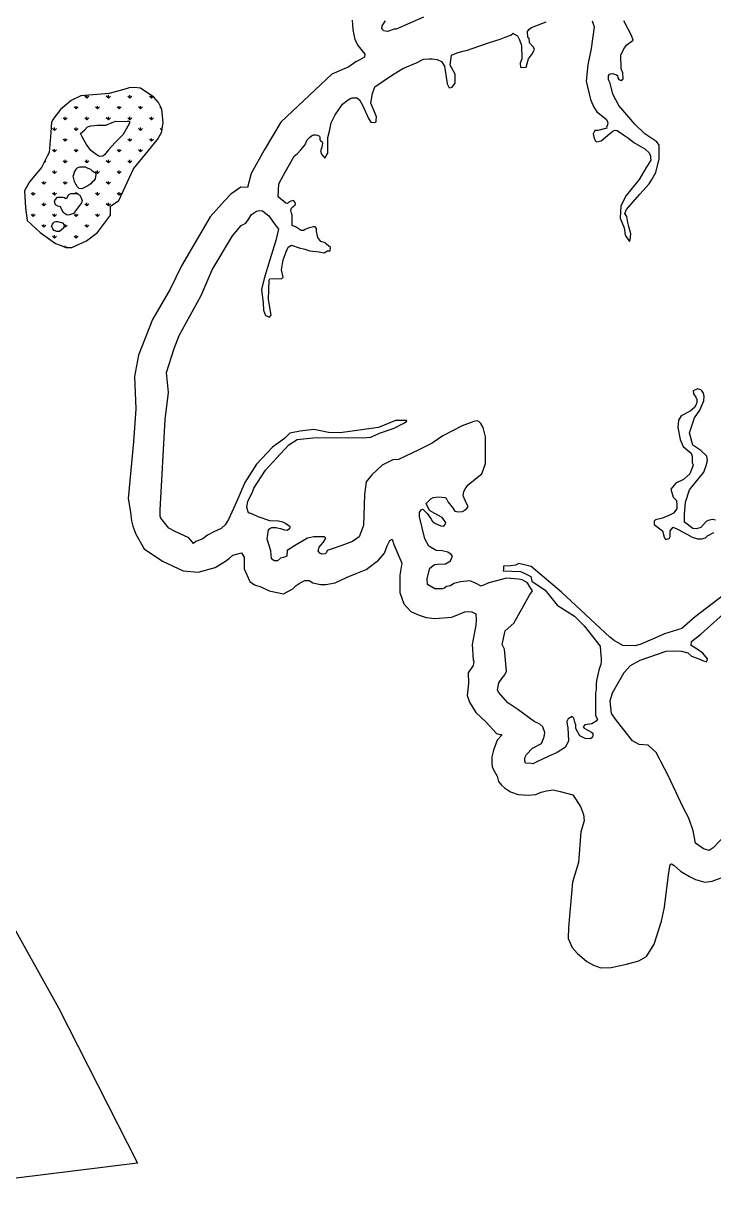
# Model space of a CAD drawing. Header units: metres. Extents: x 273377 to 358923, y 1974345 to 2116525.
# Drawn here: x 290340 to 291474, y 1994292 to 1996215 of the extents above; entities that cross this region are included whole.
import ezdxf

# ---------------------------------------------------------------- set-up
doc = ezdxf.new("R2010")
doc.units = ezdxf.units.M
doc.header["$MEASUREMENT"] = 0
for name, color, linetype in [('DISTRICT BOUNDRY', 86, 'Continuous'), ('MANGROOVE BUFFER ZONE', 120, 'Continuous'), ('MANGROOVES BUFFER ZONE', 120, 'Continuous')]:
    doc.layers.add(name, color=color, linetype=linetype)

msp = doc.modelspace()

# ---------------------------------------------------------------- hatches: boundary and pattern name
at = {"layer": 'MANGROOVE BUFFER ZONE'}
h = msp.add_hatch(dxfattribs=at)
h.set_pattern_fill('GRASS', color=256, scale=25)
h.paths.add_polyline_path([(290567.4, 1996073.5), (290562, 1996084.8), (290554.1, 1996093.3), (290532.2, 1996108.2), (290522.1, 1996109.1), (290513.6, 1996108.5), (290504.9, 1996106.2), (290481, 1996099.4), (290434.4, 1996095.5), (290418.2, 1996088.1), (290400.8, 1996073.3), (290390, 1996058.8), (290388.2, 1996056), (290386, 1996052.2), (290385, 1996035.2), (290382.4, 1996002.5), (290379, 1995996.3), (290369.4, 1995977.7), (290350.2, 1995954.4), (290341.9, 1995939.5), (290343.1, 1995911.8), (290346.1, 1995890.7), (290367.5, 1995871.3), (290392.7, 1995853.2), (290402.1, 1995849.6), (290409.8, 1995846.3), (290415, 1995846.3), (290419.5, 1995846.3), (290443.6, 1995857.2), (290461.9, 1995871.1), (290483.2, 1995899.4), (290482.9, 1995914.1), (290497, 1995923.9), (290521, 1995975.6), (290560.3, 1996024.1), (290567.1, 1996035.3), (290569.8, 1996051.1)])
h.paths.add_polyline_path([(290514.3, 1996053.7), (290514.5, 1996050.8), (290511.4, 1996046), (290503.7, 1996032.2), (290490.6, 1996018.7), (290479.5, 1996006.8), (290473.2, 1995998.7), (290470.5, 1995996.7), (290465.6, 1995996), (290461.4, 1995997.9), (290450.5, 1996006), (290443.6, 1996015.8), (290439.2, 1996023.4), (290436.5, 1996028.1), (290433.8, 1996033.9), (290441.1, 1996040), (290445, 1996044.4), (290450.7, 1996046.4), (290461.5, 1996047.4), (290475.6, 1996047.2), (290485.9, 1996051.6), (290492, 1996053.7), (290507.2, 1996053.3), (290510.9, 1996053.7)], flags=16)
h.paths.add_polyline_path([(290458.2, 1995969.1), (290459, 1995966.6), (290458.5, 1995962.7), (290457.6, 1995959), (290455.4, 1995956.1), (290452.9, 1995953.6), (290450.8, 1995951), (290445.7, 1995947.5), (290435.8, 1995943), (290431.5, 1995943.1), (290428, 1995946.4), (290425.9, 1995950.4), (290423.9, 1995955.1), (290421.7, 1995963.4), (290422.8, 1995966.1), (290423.9, 1995969.8), (290424.8, 1995972.2), (290426.8, 1995975.3), (290429.1, 1995977.9), (290432.9, 1995979.1), (290441.6, 1995979.2), (290445.9, 1995977), (290450.1, 1995975.1), (290452.9, 1995972.2)], flags=16)
h.paths.add_polyline_path([(290432.6, 1995932.5), (290434.5, 1995929.1), (290436.5, 1995923.7), (290435.6, 1995919.6), (290427.3, 1995908.6), (290422.1, 1995902.4), (290415.7, 1995900), (290411.8, 1995899.8), (290408.6, 1995901.8), (290405.4, 1995904.2), (290400.7, 1995913), (290396.6, 1995914.1), (290392.8, 1995916.8), (290391, 1995921.9), (290392.1, 1995924.8), (290396.1, 1995929.4), (290404.6, 1995929.4), (290407.6, 1995928.4), (290409.5, 1995926.7), (290411.6, 1995928.3), (290413.9, 1995932.9), (290418, 1995935), (290427.8, 1995935)], flags=16)
h.paths.add_polyline_path([(290404.3, 1995886.7), (290407.1, 1995883.5), (290406, 1995878), (290399.1, 1995872.7), (290394.9, 1995872.6), (290390.5, 1995874.3), (290388.3, 1995877.3), (290387, 1995880.1), (290385.9, 1995880.9), (290387.7, 1995884.7), (290389.1, 1995886.6), (290391.2, 1995888.4), (290393.2, 1995889.2), (290396.2, 1995889.3)], flags=16)

# ---------------------------------------------------------------- linework, layer by layer
at = {"layer": 'DISTRICT BOUNDRY'}
msp.add_polyline3d([(290281.6, 1994805.2, 0), (290397.5, 1994597.3, 0), (290527.6, 1994342.6, 0), (290123.7, 1994292.4, 0)], dxfattribs=at)
at = {"layer": 'MANGROOVES BUFFER ZONE', "flags": 128}
for points in [[(290880.3, 1996219.7), (290881.3, 1996204.6), (290882.7, 1996196), (290884.4, 1996188.3), (290890.2, 1996177.8), (290894.6, 1996172.2), (290901.1, 1996164), (290900.5, 1996159.3), (290892.5, 1996154.7), (290886.1, 1996151.4), (290874.4, 1996143.2), (290846.5, 1996131.1), (290828.7, 1996114.1), (290763.1, 1996052.4), (290735.4, 1996006.3), (290714.2, 1995967.8), (290707.9, 1995945.1), (290697.1, 1995945.4), (290680.5, 1995934.2), (290670.4, 1995923.1), (290646.8, 1995896.8), (290599.5, 1995816.1), (290581, 1995778.1), (290552.3, 1995728.2), (290529.2, 1995669.6), (290522.7, 1995634.4), (290524.9, 1995581.5), (290521, 1995527.2), (290512.3, 1995434), (290516.1, 1995411.7), (290517.4, 1995397.3), (290519.8, 1995388.6), (290524.9, 1995375.7), (290538.1, 1995351.7), (290568.3, 1995331), (290602.2, 1995315.5), (290626.9, 1995313), (290655.1, 1995321), (290672, 1995331.2), (290678.8, 1995336.3), (290684.3, 1995341), (290698.2, 1995345.1), (290702.9, 1995338), (290702.9, 1995318.8), (290712.2, 1995297.8), (290719.6, 1995292.1), (290729.8, 1995289.1), (290743.5, 1995282.3), (290767.1, 1995277.6), (290782.4, 1995285.8), (290788, 1995291.5), (290794.5, 1995295.8), (290802.3, 1995299.3), (290809.4, 1995299.3), (290815.5, 1995295.8), (290828, 1995293.1), (290836.6, 1995293.1), (290852, 1995295.6), (290871.7, 1995304.9), (290886.8, 1995310.8), (290903.3, 1995317.3), (290923.2, 1995332.9), (290933.1, 1995344.1), (290937.6, 1995356.5), (290942.1, 1995364.9), (290945.8, 1995367.5), (290948.8, 1995358.5), (290961.7, 1995328), (290958.3, 1995308.1), (290958.3, 1995279.6), (290965.3, 1995261.3), (290976.8, 1995248.8), (290990, 1995242.6), (291001.9, 1995238.7), (291015.8, 1995237.2), (291043.8, 1995239), (291065.5, 1995247.8), (291070.7, 1995248.4), (291076.9, 1995247.9), (291083.4, 1995244.7), (291083.7, 1995235.1), (291083.5, 1995226.2), (291077.5, 1995194.2), (291078.7, 1995169.4), (291080.2, 1995166.4), (291079.2, 1995160.1), (291070.7, 1995147.7), (291071.2, 1995130.7), (291069.3, 1995110.7), (291072.8, 1995099.6), (291083.2, 1995082.9), (291100.2, 1995066.7), (291117.3, 1995048.4), (291122.6, 1995046.6), (291125.6, 1995046.4), (291125.4, 1995044.8), (291118.6, 1995037.2), (291112.5, 1995020.5), (291109.5, 1995009.8), (291109.7, 1995000), (291110.1, 1994994.1), (291111.8, 1994989.4), (291118.4, 1994978.1), (291120.7, 1994969.4), (291125.6, 1994963.5), (291130.5, 1994958.8), (291140.4, 1994952.2), (291153, 1994948), (291169.5, 1994946.8), (291181.9, 1994947.9), (291190.7, 1994951.7), (291199.5, 1994953.8), (291210.3, 1994955.5), (291221.9, 1994952.8), (291242.8, 1994947.4), (291255.4, 1994928.5), (291260.3, 1994915.2), (291261.4, 1994904.7), (291256.1, 1994886.4), (291252.3, 1994836.2), (291242.3, 1994803.9), (291235.7, 1994729.4), (291235.3, 1994711.6), (291241.7, 1994696.8), (291250.1, 1994687.1), (291266, 1994673.6), (291276.9, 1994667.8), (291288.7, 1994663.3), (291305.5, 1994663.7), (291331, 1994669.4), (291351.2, 1994674.9), (291364, 1994681.7), (291376.3, 1994702), (291388.5, 1994739.6), (291393.3, 1994762.6), (291399.9, 1994816.2), (291401.9, 1994830.3), (291403.4, 1994833.4), (291405.1, 1994833.9), (291409.4, 1994831.3), (291419.9, 1994822.1), (291434.7, 1994813.3), (291444.4, 1994808.2), (291459.7, 1994803.9), (291471.6, 1994805.4), (291491, 1994812.8)], [(290997.1, 1996224.8), (290952.7, 1996205.1), (290948.8, 1996205.1), (290942.9, 1996203.1), (290938.1, 1996201.2), (290931.6, 1996202.3), (290930.4, 1996204.4), (290928.7, 1996205.8), (290929.6, 1996210.8), (290934.9, 1996219)], [(291274.6, 1996219), (291277.8, 1996208.9), (291273, 1996173.2), (291267.4, 1996146.7), (291264.5, 1996119.5), (291271.7, 1996089.6), (291277, 1996077), (291282.4, 1996069.2), (291291.7, 1996062), (291298, 1996056.6), (291300.2, 1996051.4), (291299.9, 1996048), (291298.2, 1996043.9), (291298.8, 1996042.2), (291284, 1996038.9), (291278.7, 1996038.4), (291275.9, 1996033.2), (291277.1, 1996027.6), (291279.5, 1996022.3), (291281.4, 1996019.8), (291289.2, 1996021.4), (291303.5, 1996033.5), (291308.4, 1996037.6), (291311.8, 1996039.2), (291315.4, 1996038.7), (291325.9, 1996031.7), (291334.1, 1996025.9), (291343.2, 1996018.8), (291361.2, 1996008.7), (291368.3, 1996001.7), (291370.5, 1995996.5), (291370.5, 1995994), (291371.1, 1995990.1), (291365.7, 1995981.2), (291363.3, 1995978), (291351.5, 1995958.1), (291330.2, 1995931.8), (291321.7, 1995914.9), (291320.7, 1995894.9), (291327.2, 1995879), (291329, 1995866.7), (291335.6, 1995856.4), (291337.2, 1995858.6), (291338, 1995868.8), (291334.7, 1995880.7), (291333.1, 1995887.4), (291331.3, 1995897.4), (291328.4, 1995902.2), (291330.9, 1995909), (291352.7, 1995933.8), (291368.2, 1995951.3), (291372.1, 1995957), (291379.3, 1995969.5), (291384.6, 1995992.2), (291384.7, 1996014.5), (291381, 1996019.8), (291372.6, 1996025.6), (291360.8, 1996033.3), (291344.7, 1996049.3), (291318.3, 1996079.8), (291308.4, 1996098.5), (291304, 1996116.3), (291301.1, 1996122.1), (291301.6, 1996128.5), (291303, 1996131), (291304.8, 1996131.8), (291307.6, 1996132), (291313.5, 1996130.4), (291316.1, 1996129.1), (291316.6, 1996125.2), (291318.3, 1996122.6), (291322.2, 1996120.8), (291325.3, 1996123.4), (291325, 1996133.1), (291321.9, 1996140.1), (291321.5, 1996162.7), (291327.7, 1996174.3), (291331.5, 1996179.6), (291341.8, 1996187), (291339.4, 1996194.7), (291326.3, 1996218.9)], [(291490.3, 1995275.5), (291443.5, 1995239.6), (291421.7, 1995220.7), (291393.6, 1995211.7), (291377.6, 1995204.9), (291354.6, 1995195.1), (291345.2, 1995192.1), (291324.8, 1995192.8), (291310.7, 1995200.9), (291303.7, 1995206.4), (291223.9, 1995280.5), (291174.2, 1995322.6), (291153.8, 1995327.3), (291148.7, 1995324.7), (291140.4, 1995323.4), (291128.9, 1995322.8), (291128.8, 1995318.1), (291128.1, 1995315.6), (291156.5, 1995314), (291161.5, 1995312.1), (291173.5, 1995306.2), (291175.2, 1995298.5), (291197.5, 1995283.8), (291217.2, 1995259), (291245.3, 1995240.6), (291261.2, 1995225.2), (291287.6, 1995191.5), (291288.8, 1995175.8), (291289.5, 1995172.9), (291289.5, 1995167.1), (291288.8, 1995161.5), (291286.2, 1995154.3), (291281.7, 1995135.3), (291281.3, 1995129.2), (291281.1, 1995119.6), (291279.8, 1995115.5), (291280.1, 1995077.8), (291283.3, 1995071.7), (291281.1, 1995068.2), (291273.9, 1995064), (291262.7, 1995062.5), (291259.9, 1995059.3), (291261.6, 1995056.8), (291273.3, 1995050.5), (291275.5, 1995048.5), (291275.7, 1995046.2), (291275.1, 1995041.9), (291271.6, 1995039.5), (291263.1, 1995039.7), (291254, 1995044.4), (291247.4, 1995056.3), (291247.6, 1995062.2), (291246.3, 1995066.7), (291244.3, 1995073.1), (291241.5, 1995076.1), (291235.1, 1995072.5), (291233, 1995067.8), (291233.2, 1995063), (291234.4, 1995057.7), (291235.6, 1995036), (291230.5, 1995025.7), (291216.9, 1995016.7), (291202.4, 1995010.6), (291184.9, 1995001.9), (291177.2, 1994998.3), (291174.6, 1994998.7), (291165.2, 1994999.6), (291164.1, 1995003.2), (291163.9, 1995007.9), (291166.8, 1995013.5), (291176.5, 1995024), (291191.3, 1995031.6), (291195.4, 1995042.8), (291196.8, 1995049.7), (291193.5, 1995059.1), (291188.3, 1995063.3), (291179.4, 1995067.9), (291152.2, 1995087.3), (291136, 1995098.6), (291120.4, 1995115.8), (291118.7, 1995119.9), (291121.1, 1995131.5), (291126.1, 1995138.4), (291131.2, 1995144.3), (291134, 1995150.3), (291130.5, 1995186.6), (291126.6, 1995194.2), (291131.4, 1995216.8), (291145.6, 1995229.6), (291171.3, 1995275.5), (291176.3, 1995282.7), (291172, 1995288.8), (291168.2, 1995295.5), (291163.4, 1995298.6), (291159.7, 1995300.7), (291153.3, 1995301.8), (291133.6, 1995303.4), (291104.8, 1995295.6), (291092.2, 1995290), (291081.7, 1995295.7), (291073.3, 1995299.1), (291058.2, 1995297.3), (291047.1, 1995294.6), (291041.9, 1995290.8), (291035.4, 1995289.5), (291032, 1995287), (291028.2, 1995286), (291021.9, 1995286), (291016, 1995285.5), (291003.8, 1995292.7), (291003.6, 1995303), (291007.7, 1995319.9), (291012.6, 1995323.8), (291015.6, 1995325.8), (291020.5, 1995326.2), (291033.6, 1995326.8), (291041.9, 1995331.5), (291044.9, 1995339.3), (291042.6, 1995341.9), (291037.2, 1995346.1), (291028.2, 1995348.2), (291018.2, 1995349), (291006.1, 1995355.8), (290999.5, 1995367.7), (290990.8, 1995404), (290991, 1995411.4), (290993.4, 1995415.7), (290996.4, 1995416.5), (291003.6, 1995409.5), (291010.2, 1995400.1), (291012.2, 1995396.4), (291017.3, 1995393.1), (291025.7, 1995389.1), (291030.7, 1995388.6), (291032, 1995390.3), (291033.6, 1995392.6), (291034, 1995395), (291028, 1995403.1), (291014.7, 1995409.8), (291007, 1995414.4), (291001.7, 1995425.9), (291009.4, 1995433.6), (291013.4, 1995435.7), (291022.2, 1995436.8), (291032.3, 1995435.8), (291034.8, 1995434.5), (291037.9, 1995428.2), (291044.9, 1995419.3), (291049, 1995413.2), (291054.5, 1995412.4), (291061.3, 1995412.9), (291063.5, 1995413.8), (291064.6, 1995415.2), (291068.5, 1995417.9), (291070.5, 1995420.9), (291068.1, 1995426), (291062.4, 1995438.7), (291063.7, 1995445.4), (291067, 1995451.4), (291070.7, 1995456.5), (291085.7, 1995468.7), (291093, 1995474.4), (291099.4, 1995491.7), (291099, 1995535.2), (291095.6, 1995551), (291091.5, 1995557.3), (291088.3, 1995560.7), (291085.7, 1995562), (291080, 1995560.4), (291060.7, 1995553.3), (291029.3, 1995537), (291011.8, 1995525), (290989.5, 1995514), (290956.1, 1995498.4), (290946.9, 1995497.6), (290929.3, 1995488.7), (290912.6, 1995472.9), (290903.1, 1995461.4), (290900.6, 1995440.6), (290898.7, 1995389.6), (290894.5, 1995378.2), (290891.7, 1995371), (290880.7, 1995363.4), (290863, 1995356.9), (290847.3, 1995351.3), (290838.9, 1995348.8), (290838.2, 1995345.4), (290835.7, 1995343.5), (290830.1, 1995342.5), (290827.1, 1995344.4), (290824.4, 1995348), (290826, 1995354), (290829.2, 1995357.9), (290833.1, 1995362.3), (290836.7, 1995368.8), (290834.6, 1995371), (290830.6, 1995371.1), (290822.4, 1995371), (290817.4, 1995371), (290806.7, 1995368.9), (290785.2, 1995356.4), (290773.5, 1995348.9), (290772.7, 1995339.7), (290767.2, 1995337.3), (290762.4, 1995335.9), (290757.5, 1995331.9), (290752.2, 1995331.5), (290747.7, 1995335.1), (290746.5, 1995348), (290740.6, 1995367.5), (290742.9, 1995383.2), (290744.9, 1995384.9), (290748.4, 1995386.5), (290754.7, 1995386.5), (290762.3, 1995384.9), (290768.8, 1995382.9), (290773.3, 1995382), (290777.2, 1995385), (290778.1, 1995385.9), (290778, 1995387.4), (290770.7, 1995393.1), (290766, 1995395.3), (290759.2, 1995397), (290745, 1995397.3), (290725.5, 1995404.1), (290715.3, 1995409.2), (290709.9, 1995410.4), (290707, 1995419.5), (290708.9, 1995429.6), (290716.4, 1995444.6), (290718.4, 1995451.1), (290738, 1995480.6), (290755.7, 1995500.5), (290776.1, 1995522.3), (290789.5, 1995530.9), (290815.6, 1995533.9), (290874.4, 1995534.2), (290897.8, 1995533.6), (290910.8, 1995535), (290924.9, 1995541.3), (290949.2, 1995549.6), (290964.1, 1995557.4), (290969.4, 1995560.4), (290969.7, 1995562.1), (290966.3, 1995562.5), (290951.3, 1995562.4), (290923.3, 1995550.7), (290860.4, 1995542.1), (290841, 1995542.7), (290827.9, 1995545.3), (290817.1, 1995547.5), (290794.6, 1995544.8), (290777.8, 1995541.4), (290768.8, 1995532.9), (290749.5, 1995518.5), (290723, 1995490.8), (290703.5, 1995460.6), (290690.7, 1995429.9), (290676.8, 1995399.9), (290671.3, 1995391.1), (290664.8, 1995384.9), (290652.7, 1995379.2), (290642.3, 1995374), (290634.6, 1995368), (290623, 1995363.3), (290619.2, 1995360.3), (290611.5, 1995369.6), (290589.3, 1995379.9), (290578.7, 1995385.5), (290565.9, 1995401.9), (290564.4, 1995405.1), (290564.4, 1995415), (290572.7, 1995564), (290578.3, 1995608.4), (290575, 1995641.3), (290587.9, 1995680.3), (290595.7, 1995702.1), (290631.9, 1995767.6), (290650, 1995809.8), (290683.3, 1995865.4), (290697.8, 1995882.7), (290705.3, 1995886.2), (290710.2, 1995893.3), (290714.3, 1995899.9), (290718.2, 1995903), (290722.9, 1995905.9), (290727.8, 1995907), (290733, 1995906.5), (290743.1, 1995898.4), (290748.4, 1995891.5), (290755.4, 1995881.5), (290758.9, 1995876.5), (290754.7, 1995857.8), (290744.8, 1995826), (290735.6, 1995795.3), (290730.9, 1995777.4), (290733.8, 1995755.2), (290734.5, 1995743.7), (290738, 1995734.8), (290744.2, 1995732), (290746.8, 1995735.2), (290742.4, 1995761.3), (290743.5, 1995793), (290744.7, 1995795.1), (290752.7, 1995795.8), (290764.2, 1995795.1), (290766.8, 1995797.8), (290764.1, 1995810), (290767, 1995826.1), (290771.5, 1995839.3), (290775, 1995847), (290780.4, 1995850.2), (290793.3, 1995846.1), (290802.1, 1995843.5), (290810.8, 1995840.7), (290825.7, 1995839.6), (290834.1, 1995837.6), (290839.5, 1995840.9), (290844.2, 1995841.1), (290844.6, 1995846.4), (290837.9, 1995851.7), (290836, 1995853.9), (290828.8, 1995856.1), (290823.8, 1995862.9), (290821.6, 1995873), (290821.4, 1995877.4), (290819.1, 1995880.2), (290816.6, 1995880.2), (290808.1, 1995878.3), (290802.9, 1995876.1), (290800, 1995874.4), (290796.5, 1995874.4), (290787.9, 1995879.9), (290781.3, 1995882.4), (290781.4, 1995899.4), (290780.5, 1995903), (290779.1, 1995907.3), (290780.6, 1995911), (290782.9, 1995913.5), (290786.5, 1995916.4), (290787, 1995918.3), (290786.7, 1995920.4), (290783.5, 1995923.9), (290779.4, 1995922.5), (290775.8, 1995920.7), (290773.8, 1995918.8), (290771.2, 1995919.2), (290758.8, 1995929.6), (290759.5, 1995951.1), (290767.5, 1995965.3), (290785.1, 1995996.7), (290790.3, 1996000.6), (290795.6, 1996006.9), (290802.3, 1996014.8), (290806.3, 1996023.1), (290810.3, 1996026.9), (290813.4, 1996029.8), (290814.6, 1996030.5), (290816.7, 1996031.5), (290820.3, 1996031.5), (290823.3, 1996031), (290826.3, 1996029.4), (290827.1, 1996027), (290827.2, 1996023.1), (290828.7, 1996021.3), (290830.6, 1996019.8), (290831.2, 1996017.6), (290830.2, 1996011.2), (290828, 1996005.2), (290829.6, 1995999.6), (290835.4, 1995993), (290837.6, 1995996.8), (290840, 1996001.4), (290839.9, 1996027.3), (290842.7, 1996037.6), (290845.4, 1996051), (290852.4, 1996064.3), (290864.5, 1996082.1), (290871.5, 1996087.1), (290876.8, 1996091.3), (290880.1, 1996092.1), (290888, 1996092.2), (290888.8, 1996091.6), (290892, 1996088.8), (290897.6, 1996079.3), (290907.1, 1996058.6), (290910.8, 1996052.4), (290917.5, 1996051.7), (290919.6, 1996053.1), (290919.7, 1996055.7), (290920, 1996061.1), (290916.6, 1996069.4), (290910.7, 1996083.3), (290913.3, 1996099.3), (290917.2, 1996110.2), (290944.7, 1996128.8), (290963.3, 1996140.3), (290986.7, 1996150.1), (290994.1, 1996154), (290997.6, 1996155.9), (291006.4, 1996156.6), (291011.7, 1996156.6), (291019.9, 1996155.5), (291026.8, 1996151.9), (291032, 1996144.2), (291033.9, 1996130.3), (291036.3, 1996115.5), (291039.7, 1996108.5), (291044.5, 1996109.7), (291047.3, 1996113.6), (291049.3, 1996116.2), (291049.4, 1996131.1), (291041.1, 1996146), (291043.5, 1996162.5), (291052.6, 1996166.4), (291061.8, 1996168.7), (291069.9, 1996170.7), (291077.3, 1996173.2), (291106, 1996183), (291123.2, 1996188.7), (291131.8, 1996191.7), (291140.6, 1996195.5), (291144.8, 1996198.6), (291146.6, 1996197), (291151.8, 1996193.9), (291154.9, 1996187.3), (291158.3, 1996178.5), (291159.2, 1996156.5), (291156, 1996149), (291156.5, 1996142.5), (291158.5, 1996142.2), (291165.8, 1996142.6), (291169.8, 1996156.1), (291176.2, 1996165), (291179.9, 1996172.4), (291177.4, 1996176.2), (291171.5, 1996182.5), (291171, 1996190.1), (291168.9, 1996191.5), (291168.2, 1996201.2), (291171, 1996205.2), (291174.7, 1996207.7), (291198.9, 1996217.3)], [(291477.2, 1995398.5), (291472.9, 1995399.9), (291467, 1995398.7), (291461.7, 1995396.6), (291453.1, 1995386.4), (291445.8, 1995384.2), (291440, 1995384.7), (291426.2, 1995395.5), (291426.2, 1995407.8), (291427.7, 1995428.1), (291434.7, 1995448.3), (291458.1, 1995477.6), (291462.1, 1995488.6), (291463.8, 1995496.8), (291463.2, 1995503.9), (291453.3, 1995512.8), (291439.8, 1995521.5), (291434.3, 1995542.1), (291442.7, 1995566.9), (291451.4, 1995579), (291458, 1995594.7), (291458.4, 1995602.4), (291456.7, 1995608), (291454.6, 1995611), (291452.8, 1995612.8), (291447.5, 1995614.3), (291440.6, 1995611.1), (291440.9, 1995606.2), (291445, 1995600.4), (291446.6, 1995596.8), (291446.6, 1995591.9), (291445, 1995587.2), (291442.9, 1995583.6), (291435.7, 1995577.7), (291420.9, 1995569.8), (291416.6, 1995562.6), (291415.2, 1995550.9), (291419.1, 1995531.3), (291424.2, 1995519.3), (291437, 1995508.8), (291439.1, 1995503.6), (291439.1, 1995499.6), (291439.1, 1995493.1), (291440.2, 1995488.9), (291437.9, 1995481.9), (291434.9, 1995474.7), (291424.8, 1995465.4), (291412.2, 1995459.6), (291403.8, 1995449.3), (291407.8, 1995436.4), (291411.2, 1995432.7), (291413, 1995430.6), (291413.7, 1995423.2), (291413.5, 1995417), (291407.9, 1995410.2), (291400.4, 1995406), (291390.2, 1995402.1), (291378.6, 1995398.9), (291376.4, 1995396.8), (291376.2, 1995391.5), (291390.1, 1995381.1), (291392.7, 1995370.4), (291395, 1995366.9), (291401.3, 1995368.5), (291402.8, 1995371.5), (291402.5, 1995380.9), (291407.8, 1995387.1), (291415.9, 1995383.3), (291430, 1995375.8), (291438.8, 1995370.6), (291447.5, 1995367.7), (291454.8, 1995367.7), (291460.5, 1995369.4), (291464.2, 1995372.6), (291474.4, 1995378.4)], [(291511.3, 1994900.5), (291473.1, 1994860.6), (291466.5, 1994855.7), (291457.6, 1994858.8), (291444.3, 1994868.1), (291440.6, 1994888), (291433.5, 1994909.3), (291423.8, 1994926.8), (291399.7, 1994978.2), (291379.5, 1995016.9), (291366.4, 1995028.7), (291351.9, 1995030.2), (291340.8, 1995036.2), (291314.6, 1995069.6), (291306.5, 1995081), (291304.2, 1995101.6), (291307.9, 1995115.1), (291326.9, 1995148.3), (291337.3, 1995159.7), (291353.5, 1995168.8), (291382, 1995178.4), (291395.9, 1995183.2), (291407.8, 1995183.8), (291421.1, 1995183.4), (291431.7, 1995180.5), (291437.7, 1995175.1), (291451.4, 1995170.1), (291455.6, 1995168.2), (291462.9, 1995165.7), (291463.9, 1995170.7), (291456.6, 1995180.1), (291447.1, 1995186.9), (291437.1, 1995192.7), (291437.9, 1995199.4), (291453.3, 1995211.2), (291500.9, 1995254.1)]]:
    msp.add_lwpolyline(points, dxfattribs=at)
for points in [[(290560.3, 1996024.1), (290567.1, 1996035.3), (290569.8, 1996051.1), (290567.4, 1996073.5), (290562, 1996084.8), (290554.1, 1996093.3), (290532.2, 1996108.2), (290522.1, 1996109.1), (290513.6, 1996108.5), (290504.9, 1996106.2), (290481, 1996099.4), (290434.4, 1996095.5), (290418.2, 1996088.1), (290400.8, 1996073.3), (290390, 1996058.8), (290388.2, 1996056), (290386, 1996052.2), (290385, 1996035.2), (290382.4, 1996002.5), (290379, 1995996.3), (290369.4, 1995977.7), (290350.2, 1995954.4), (290341.9, 1995939.5), (290343.1, 1995911.8), (290346.1, 1995890.7), (290367.5, 1995871.3), (290392.7, 1995853.2), (290402.1, 1995849.6), (290409.8, 1995846.3), (290415, 1995846.3), (290419.5, 1995846.3), (290443.6, 1995857.2), (290461.9, 1995871.1), (290483.2, 1995899.4), (290482.9, 1995914.1), (290497, 1995923.9), (290521, 1995975.6)], [(290439.2, 1996023.4), (290436.5, 1996028.1), (290433.8, 1996033.9), (290441.1, 1996040), (290445, 1996044.4), (290450.7, 1996046.4), (290461.5, 1996047.4), (290475.6, 1996047.2), (290485.9, 1996051.6), (290492, 1996053.7), (290507.2, 1996053.3), (290510.9, 1996053.7), (290514.3, 1996053.7), (290514.5, 1996050.8), (290511.4, 1996046), (290503.7, 1996032.2), (290490.6, 1996018.7), (290479.5, 1996006.8), (290473.2, 1995998.7), (290470.5, 1995996.7), (290465.6, 1995996), (290461.4, 1995997.9), (290450.5, 1996006), (290443.6, 1996015.8)], [(290429.1, 1995977.9), (290432.9, 1995979.1), (290441.6, 1995979.2), (290445.9, 1995977), (290450.1, 1995975.1), (290452.9, 1995972.2), (290458.2, 1995969.1), (290459, 1995966.6), (290458.5, 1995962.7), (290457.6, 1995959), (290455.4, 1995956.1), (290452.9, 1995953.6), (290450.8, 1995951), (290445.7, 1995947.5), (290435.8, 1995943), (290431.5, 1995943.1), (290428, 1995946.4), (290425.9, 1995950.4), (290423.9, 1995955.1), (290421.7, 1995963.4), (290422.8, 1995966.1), (290423.9, 1995969.8), (290424.8, 1995972.2), (290426.8, 1995975.3)], [(290418, 1995935), (290427.8, 1995935), (290432.6, 1995932.5), (290434.5, 1995929.1), (290436.5, 1995923.7), (290435.6, 1995919.6), (290427.3, 1995908.6), (290422.1, 1995902.4), (290415.7, 1995900), (290411.8, 1995899.8), (290408.6, 1995901.8), (290405.4, 1995904.2), (290400.7, 1995913), (290396.6, 1995914.1), (290392.8, 1995916.8), (290391, 1995921.9), (290392.1, 1995924.8), (290396.1, 1995929.4), (290404.6, 1995929.4), (290407.6, 1995928.4), (290409.5, 1995926.7), (290411.6, 1995928.3), (290413.9, 1995932.9)], [(290396.2, 1995889.3), (290404.3, 1995886.7), (290407.1, 1995883.5), (290406, 1995878), (290399.1, 1995872.7), (290394.9, 1995872.6), (290390.5, 1995874.3), (290388.3, 1995877.3), (290387, 1995880.1), (290385.9, 1995880.9), (290387.7, 1995884.7), (290389.1, 1995886.6), (290391.2, 1995888.4), (290393.2, 1995889.2)]]:
    msp.add_lwpolyline(points, close=True, dxfattribs=at)

doc.saveas('drawing.dxf')
